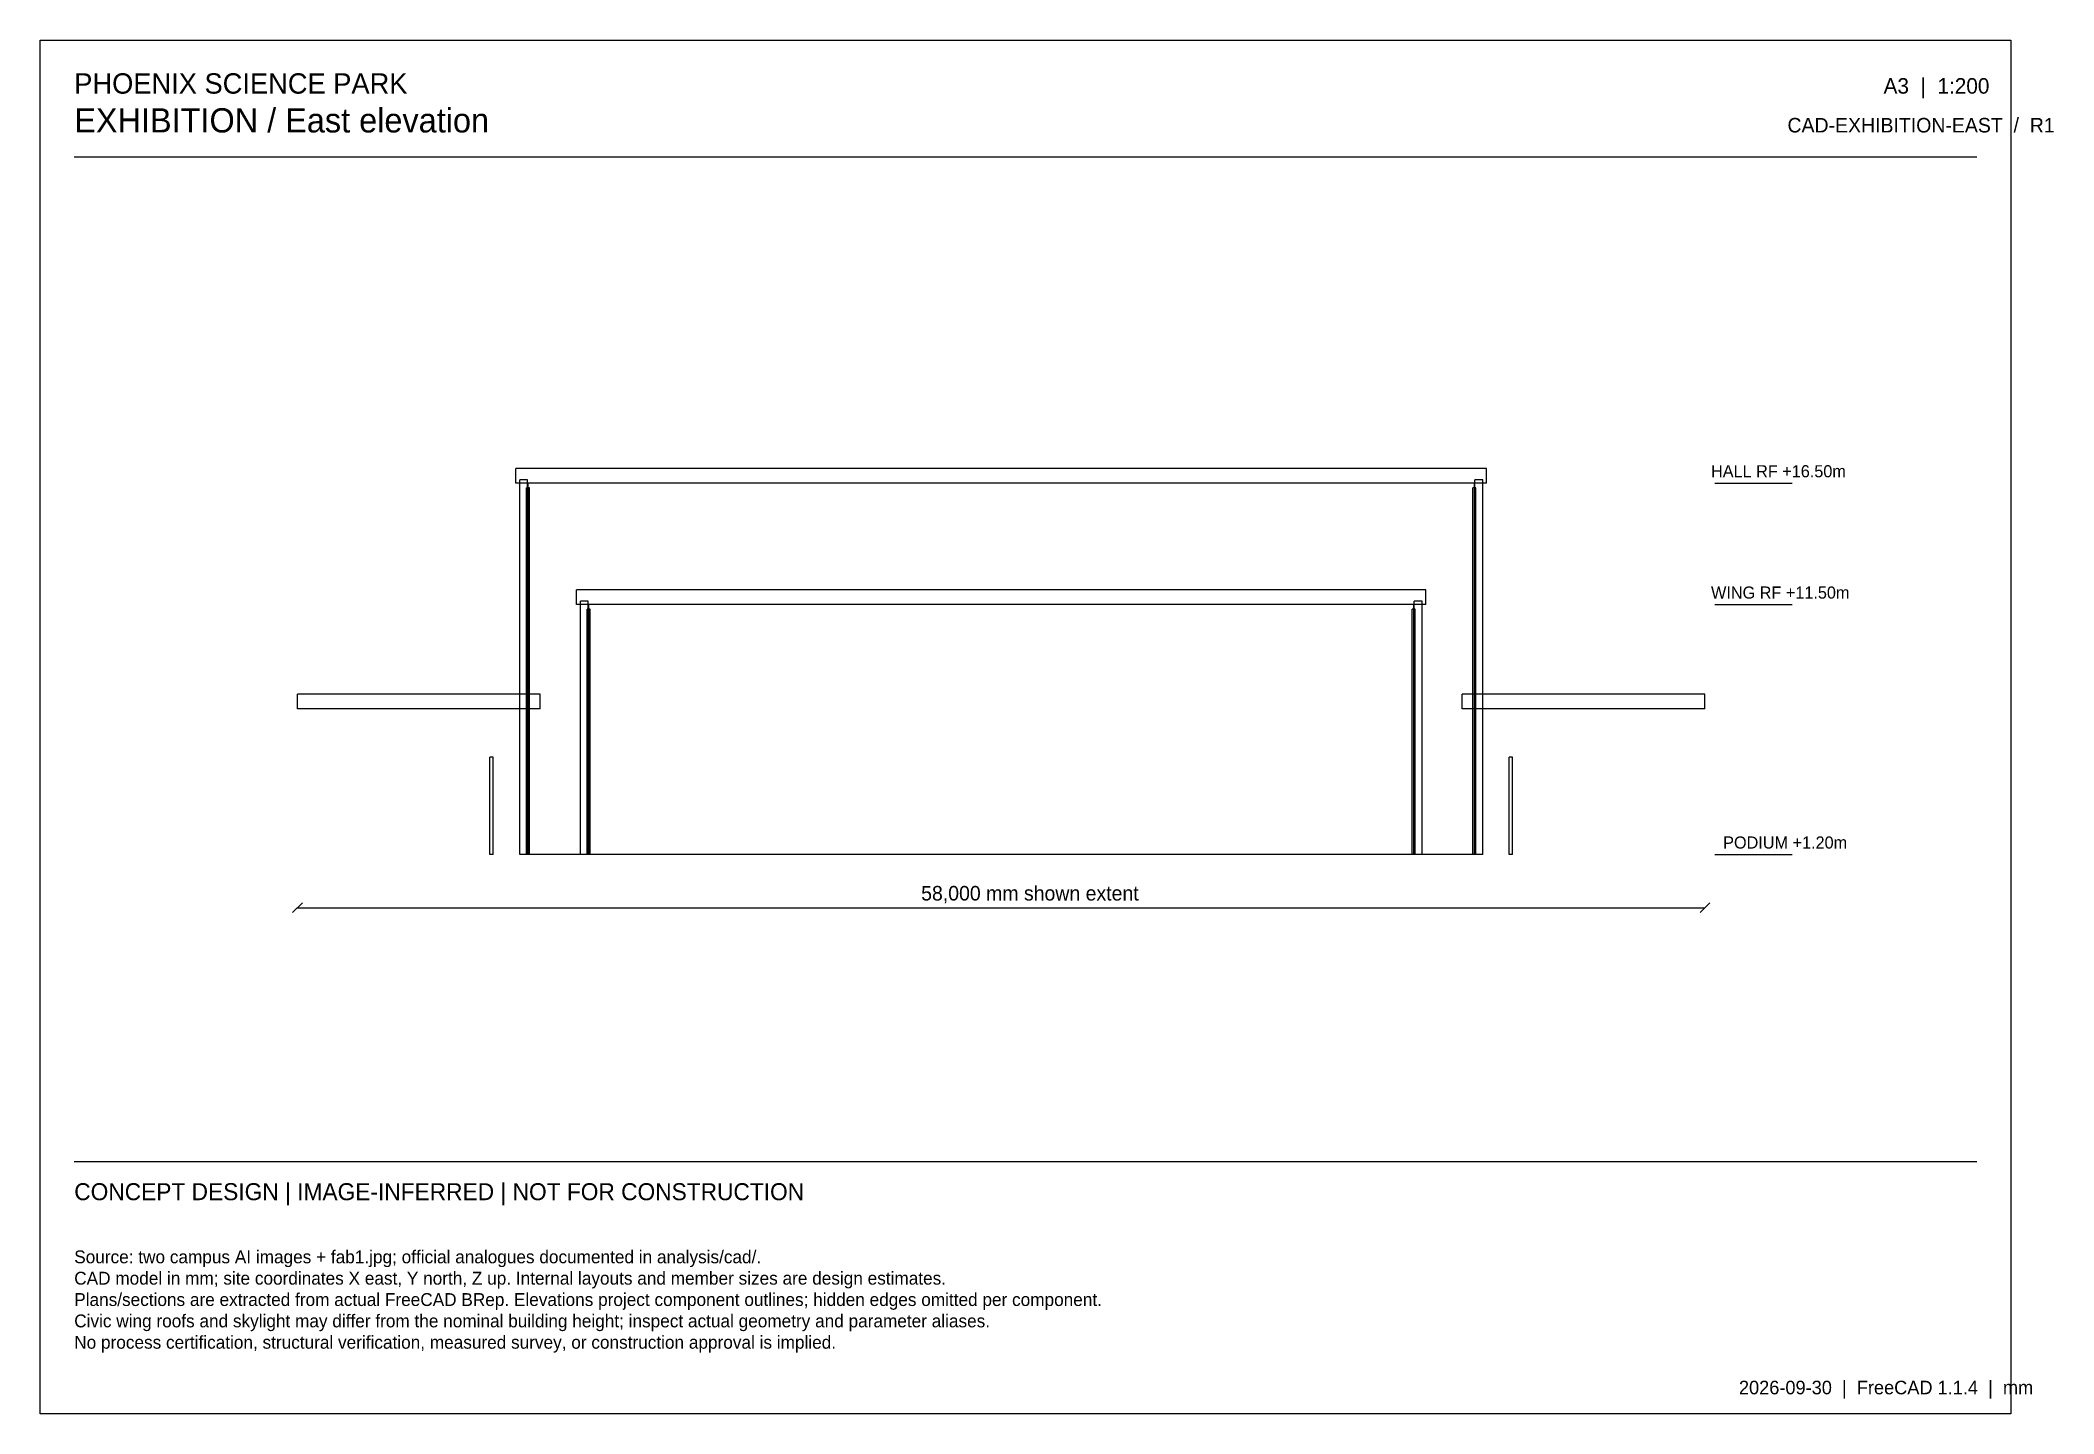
# Model space of a CAD drawing. Header units: millimetres. Extents: x 1400 to 84372, y 1400 to 58000.
import ezdxf

# ---------------------------------------------------------------- set-up
doc = ezdxf.new("R2010")
doc.units = ezdxf.units.MM

msp = doc.modelspace()

# ---------------------------------------------------------------- linework, layer by layer
at = {"layer": 'dimension'}
for p, q in [((11800, 22050), (12200, 22450)), ((69800, 22050), (70200, 22450)), ((12000, 22250), (70000, 22250))]:
    msp.add_line(p, q, dxfattribs=at)
at = {"layer": 'envelope'}
for p, q in [((21480, 39890), (21160, 39890)), ((21160, 39750), (21160, 39890)), ((21480, 39750), (21480, 39890)), ((60840, 39890), (60520, 39890)), ((60520, 39750), (60520, 39890)), ((60840, 39750), (60840, 39890)), ((21480, 39750), (21160, 39750)), ((21160, 24450), (21160, 39750)), ((21480, 24450), (21480, 39750)), ((60500, 39750), (21500, 39750)), ((21500, 24450), (21500, 39750)), ((60500, 24450), (60500, 39750)), ((60840, 39750), (60520, 39750)), ((60520, 24450), (60520, 39750)), ((60840, 24450), (60840, 39750)), ((23980, 34890), (23660, 34890)), ((23660, 34750), (23660, 34890)), ((23980, 34750), (23980, 34890)), ((58340, 34890), (58020, 34890)), ((58020, 34750), (58020, 34890)), ((58340, 34750), (58340, 34890)), ((23980, 34750), (23660, 34750)), ((23660, 24450), (23660, 34750)), ((23980, 24450), (23980, 34750)), ((58000, 34750), (24000, 34750)), ((24000, 24450), (24000, 34750)), ((58000, 24450), (58000, 34750)), ((58340, 34750), (58020, 34750)), ((58020, 24450), (58020, 34750)), ((58340, 24450), (58340, 34750)), ((21480, 24450), (21160, 24450)), ((60500, 24450), (21500, 24450)), ((23980, 24450), (23660, 24450)), ((58000, 24450), (24000, 24450)), ((58340, 24450), (58020, 24450)), ((60840, 24450), (60520, 24450))]:
    msp.add_line(p, q, dxfattribs=at)
at = {"layer": 'frame'}
for p, q in [((1400, 58000), (82600, 58000)), ((1400, 1400), (1400, 58000)), ((82600, 58000), (82600, 1400)), ((2800, 53200), (81200, 53200)), ((2800, 11800), (81200, 11800)), ((82600, 1400), (1400, 1400))]:
    msp.add_line(p, q, dxfattribs=at)
at = {"layer": 'glazing'}
for p, q in [((21560, 39550), (21440, 39550)), ((21440, 24450), (21440, 39550)), ((21560, 24450), (21560, 39550)), ((60560, 39550), (60440, 39550)), ((60440, 24450), (60440, 39550)), ((60560, 24450), (60560, 39550)), ((24060, 34550), (23940, 34550)), ((23940, 24450), (23940, 34550)), ((24060, 24450), (24060, 34550)), ((58060, 34550), (57940, 34550)), ((57940, 24450), (57940, 34550)), ((58060, 24450), (58060, 34550)), ((20070, 28450), (19930, 28450)), ((19930, 24450), (19930, 28450)), ((20070, 24450), (20070, 28450)), ((62070, 28450), (61930, 28450)), ((61930, 24450), (61930, 28450)), ((62070, 24450), (62070, 28450)), ((20070, 24450), (19930, 24450)), ((21560, 24450), (21440, 24450)), ((24060, 24450), (23940, 24450)), ((58060, 24450), (57940, 24450)), ((60560, 24450), (60440, 24450)), ((62070, 24450), (61930, 24450))]:
    msp.add_line(p, q, dxfattribs=at)
at = {"layer": 'grid'}
for p, q in [((70400, 39750), (73600, 39750)), ((70400, 34750), (73600, 34750)), ((70400, 24450), (73600, 24450))]:
    msp.add_line(p, q, dxfattribs=at)
at = {"layer": 'roof'}
for p, q in [((61000, 40350), (21000, 40350)), ((21000, 39750), (21000, 40350)), ((61000, 39750), (61000, 40350)), ((61000, 39750), (21000, 39750)), ((58500, 35350), (23500, 35350)), ((23500, 34750), (23500, 35350)), ((58500, 34750), (58500, 35350)), ((58500, 34750), (23500, 34750)), ((22000, 31050), (12000, 31050)), ((12000, 30450), (12000, 31050)), ((22000, 30450), (22000, 31050)), ((70000, 31050), (60000, 31050)), ((60000, 30450), (60000, 31050)), ((70000, 30450), (70000, 31050)), ((22000, 30450), (12000, 30450)), ((70000, 30450), (60000, 30450))]:
    msp.add_line(p, q, dxfattribs=at)

# ---------------------------------------------------------------- texts
at = {"layer": 'annotation'}
for s, height, p in [('PHOENIX SCIENCE PARK', 840, (2800, 55800)), ('A3  |  1:200', 640, (77360, 55800)), ('EXHIBITION / East elevation', 1000, (2800, 54200)), ('CAD-EXHIBITION-EAST  /  R1', 600, (73400, 54200)), ('HALL RF +16.50m', 500, (70250, 39990)), ('WING RF +11.50m', 500, (70250, 34990)), ('PODIUM +1.20m', 500, (70750, 24690)), ('58,000 mm shown extent', 600, (37700, 22550)), ('CONCEPT DESIGN | IMAGE-INFERRED | NOT FOR CONSTRUCTION', 700, (2800, 10200)), ('Source: two campus AI images + fab1.jpg; official analogues documented in analysis/cad/.', 530, (2800, 7600)), ('CAD model in mm; site coordinates X east, Y north, Z up. Internal layouts and member sizes are design estimates.', 530, (2800, 6720)), ('Plans/sections are extracted from actual FreeCAD BRep. Elevations project component outlines; hidden edges omitted per component.', 530, (2800, 5840)), ('Civic wing roofs and skylight may differ from the nominal building height; inspect actual geometry and parameter aliases.', 530, (2800, 4960)), ('No process certification, structural verification, measured survey, or construction approval is implied.', 530, (2800, 4080)), ('2026-09-30  |  FreeCAD 1.1.4  |  mm', 560, (71400, 2200))]:
    msp.add_text(s, height=height, dxfattribs=at).set_placement(p)

doc.saveas('drawing.dxf')
